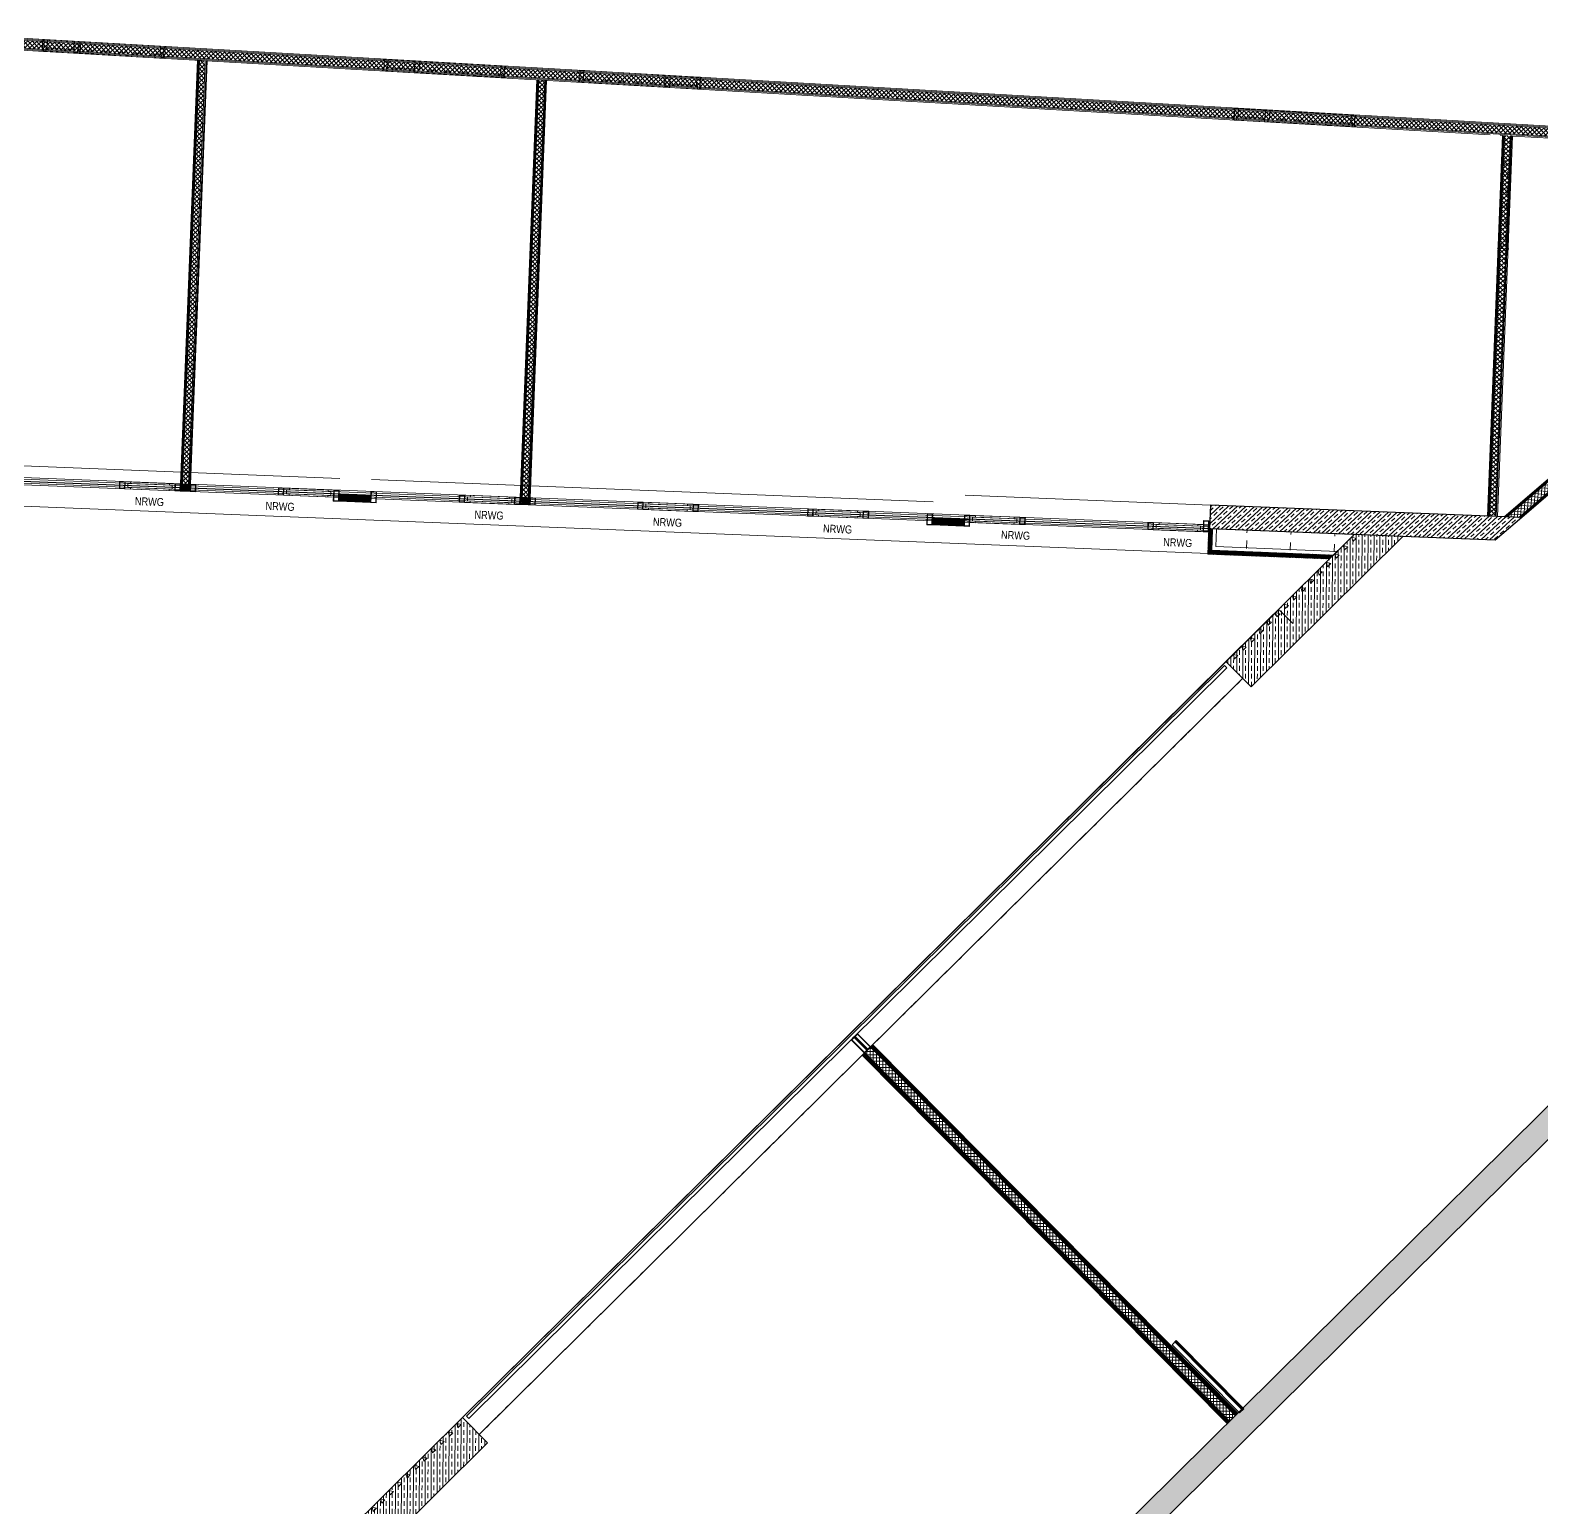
# Model space of a CAD drawing. Header units: metres. Extents: x 66528 to 66676, y 35171 to 35248.
# Drawn here: x 66588.88 to 66607.97, y 35215.44 to 35234.1 of the extents above; entities that cross this region are included whole.
import ezdxf

# ---------------------------------------------------------------- set-up
doc = ezdxf.new("R2010")
doc.units = ezdxf.units.M
doc.header["$LTSCALE"] = 0.00254
for name, pattern in [('Ohne Titel-16', [1.181102, 0.787402, -0.393701]), ('Ohne Titel-22', [0.78736, 0.39368, -0.39368]), ('Ohne Titel-26', [0.629921, 0.314961, -0.314961])]:
    doc.linetypes.add(name, pattern=pattern)
for name, color, linetype, lineweight in [('AUSBAU - Darstellungen - Fassade', 7, 'Continuous', 13), ('AUSBAU - Darstellungen - Trockenbau', 7, 'Continuous', 13), ('AUSBAU - Objekte - Türen', 7, 'Continuous', 13), ('DARSTELLUNGEN - Planlayout', 7, 'Continuous', 15), ('ROHBAU - Darstellungen - Ansichtslinien', 7, 'Continuous', 13), ('ROHBAU - Darstellungen - Brandwand', 7, 'Continuous', 25), ('ROHBAU - Darstellungen - Decken', 150, 'Continuous', 25), ('ROHBAU - Darstellungen - Sichtbetonklassen', 7, 'Continuous', 5), ('ROHBAU - Darstellungen - Wände', 7, 'Continuous', 25)]:
    doc.layers.add(name, color=color, linetype=linetype, lineweight=lineweight)
doc.styles.add('Arial Narrow', font='ARIALN.TTF')
pattern_1 = [(45, (0, 0), (0.0099219, -0.00881944), [])]
pattern_2 = [(-45, (0.035355, -0.035355), (-0.008897, -0.01094674), [])]

# ---------------------------------------------------------------- blocks, each defined once
blk = doc.blocks.new('Gruppe-133-1')
at = {"layer": 'AUSBAU - Darstellungen - Fassade', "color": 250, "lineweight": 5, "flags": 128}
for points in [[(66599.291, 35221.393), (66599.29, 35221.394), (66599.325, 35221.43), (66599.327, 35221.428)], [(66599.248, 35221.351), (66599.247, 35221.352), (66599.282, 35221.387), (66599.284, 35221.386)]]:
    blk.add_lwpolyline(points, close=True, dxfattribs=at)
at = {"layer": 'AUSBAU - Darstellungen - Fassade', "flags": 128}
for points in [[(66599.291, 35221.393), (66599.457, 35221.226), (66599.492, 35221.261), (66599.327, 35221.428)], [(66599.298, 35221.393), (66599.457, 35221.233), (66599.485, 35221.261), (66599.327, 35221.421)], [(66599.284, 35221.386), (66599.45, 35221.219), (66599.414, 35221.183), (66599.248, 35221.351)], [(66599.284, 35221.379), (66599.443, 35221.219), (66599.414, 35221.19), (66599.256, 35221.351)]]:
    blk.add_lwpolyline(points, close=True, dxfattribs=at)
blk = doc.blocks.new('Wandanschluß_40 (2D)')
at = {"layer": 'AUSBAU - Darstellungen - Fassade', "linetype": 'Continuous', "lineweight": 5}
h = blk.add_hatch(dxfattribs=at)
h.set_pattern_fill('DÄMMUNG GRAU-2', color=8, style=0, pattern_type=2)
h.set_pattern_definition(pattern_1)
h.paths.add_polyline_path([(-0.2, 0.085), (-0.2, 0.005), (0.2, 0.005), (0.2, 0.085)])
h = blk.add_hatch(dxfattribs=at)
h.set_pattern_fill('DÄMMUNG GRAU-2-1', color=251, style=0, pattern_type=2)
h.set_pattern_definition(pattern_2)
h.paths.add_polyline_path([(-0.2, 0.085), (-0.2, 0.005), (0.2, 0.005), (0.2, 0.085)])
at = {"layer": 'AUSBAU - Darstellungen - Fassade'}
for p, q in [((-0.2, 0.09), (0.2, 0.09)), ((-0.2, 0), (-0.2, 0.09)), ((-0.2, 0), (0.2, 0)), ((0.2, 0), (0.2, 0.09))]:
    blk.add_line(p, q, dxfattribs=at)
at = {"layer": 'AUSBAU - Darstellungen - Fassade', "color": 178, "linetype": 'Continuous', "lineweight": 5}
for p, q in [((-0.2, 0.085), (0.2, 0.085)), ((-0.2, 0.085), (0.2, 0.085)), ((-0.2, 0.005), (0.2, 0.005)), ((-0.2, 0.005), (0.2, 0.005))]:
    blk.add_line(p, q, dxfattribs=at)
at = {"layer": 'AUSBAU - Darstellungen - Fassade', "linetype": 'Continuous', "flags": 128}
for points in [[(-0.27, 0.09), (-0.2, 0.09), (-0.2, 0), (-0.27, 0)], [(-0.265, 0.085), (-0.205, 0.085), (-0.205, 0.005), (-0.265, 0.005)], [(0.2, 0.09), (0.27, 0.09), (0.27, 0), (0.2, 0)], [(0.205, 0.085), (0.265, 0.085), (0.265, 0.005), (0.205, 0.005)]]:
    blk.add_lwpolyline(points, close=True, dxfattribs=at)
blk = doc.blocks.new('Symbol-81')
at = {"layer": 'AUSBAU - Darstellungen - Fassade', "linetype": 'Continuous', "flags": 128}
for points in [[(0, 0), (0.07, 0), (0.07, -0.09), (0, -0.09)], [(0.005, -0.005), (0.065, -0.005), (0.065, -0.085), (0.005, -0.085)]]:
    blk.add_lwpolyline(points, close=True, dxfattribs=at)
blk = doc.blocks.new('Wandanschluß_CW75 (2D)')
at = {"layer": 'AUSBAU - Darstellungen - Fassade', "linetype": 'Continuous', "lineweight": 5}
h = blk.add_hatch(dxfattribs=at)
h.set_pattern_fill('DÄMMUNG GRAU-2', color=8, style=0, pattern_type=2)
h.set_pattern_definition(pattern_1)
h.paths.add_polyline_path([(-0.0625, 0.005), (-0.0625, 0.085), (0.0625, 0.085), (0.0625, 0.005)])
h = blk.add_hatch(dxfattribs=at)
h.set_pattern_fill('DÄMMUNG GRAU-2-1', color=251, style=0, pattern_type=2)
h.set_pattern_definition(pattern_2)
h.paths.add_polyline_path([(-0.0625, 0.005), (-0.0625, 0.085), (0.0625, 0.085), (0.0625, 0.005)])
at = {"layer": 'AUSBAU - Darstellungen - Fassade'}
for p, q in [((-0.0625, 0.085), (0.0625, 0.085)), ((-0.0625, 0.005), (-0.0625, 0.085)), ((-0.0625, 0.005), (0.0625, 0.005)), ((0.0625, 0.005), (0.0625, 0.085))]:
    blk.add_line(p, q, dxfattribs=at)
at = {"layer": 'AUSBAU - Darstellungen - Fassade', "flags": 128}
for points in [[(-0.0625, 0.09), (0.0625, 0.09), (0.0625, 0.085), (-0.0625, 0.085)], [(-0.0625, 0.005), (0.0625, 0.005), (0.0625, 0), (-0.0625, 0)]]:
    blk.add_lwpolyline(points, close=True, dxfattribs=at)
at = {"layer": 'AUSBAU - Darstellungen - Fassade', "color": 7}
for p in [(-0.1325, 0.09), (0.0625, 0.09)]:
    blk.add_blockref('Symbol-81', p, dxfattribs=at)
blk = doc.blocks.new('SB 4')
at = {"layer": 'ROHBAU - Darstellungen - Sichtbetonklassen', "color": 251, "linetype": 'Continuous', "lineweight": 5, "flags": 128}
for points in [[(-0.121, -0.05), (-0.15, 0), (-0.179, -0.05)], [(-0.029, -0.05), (0, 0), (0.029, -0.05)]]:
    blk.add_lwpolyline(points, close=True, dxfattribs=at)
blk = doc.blocks.new('Gruppe-314-1')
at = {"layer": 'ROHBAU - Darstellungen - Sichtbetonklassen', "color": 7, "rotation": 44.82820595305704}
for p in [(66594.265, 35216.506), (66594.051, 35216.294), (66593.837, 35216.083), (66593.623, 35215.871), (66593.409, 35215.66), (66593.196, 35215.448), (66592.982, 35215.237)]:
    blk.add_blockref('SB 4', p, dxfattribs=at)
blk = doc.blocks.new('Gruppe-315-1')
at = {"layer": 'ROHBAU - Darstellungen - Sichtbetonklassen', "color": 7, "rotation": 44.82820595305704}
for p in [(66605.569, 35227.699), (66605.462, 35227.594), (66605.248, 35227.382), (66605.034, 35227.171), (66604.82, 35226.959), (66604.607, 35226.748), (66604.394, 35226.536), (66604.18, 35226.325)]:
    blk.add_blockref('SB 4', p, dxfattribs=at)
blk = doc.blocks.new('BTN_fenster_hoch_OG4_gr_mot')
at = {"layer": 'AUSBAU - Darstellungen - Fassade'}
for p, q in [((-0.7, 0.4), (-0.07, 0.4)), ((-0.7, 0.31), (-0.07, 0.31))]:
    blk.add_line(p, q, dxfattribs=at)
at = {"layer": 'AUSBAU - Darstellungen - Fassade', "flags": 128}
for points in [[(-0.7, 0.4), (-0.07, 0.4), (-0.07, 0.31), (-0.7, 0.31)], [(-0.63, 0.38), (-0.63, 0.4), (-0.7, 0.4), (-0.7, 0.31), (-0.63, 0.31), (-0.63, 0.33), (-0.665, 0.33), (-0.665, 0.38)], [(-0.14, 0.38), (-0.14, 0.4), (-0.07, 0.4), (-0.07, 0.31), (-0.14, 0.31), (-0.14, 0.33), (-0.105, 0.33), (-0.105, 0.38)], [(-0.665, 0.38), (-0.105, 0.38), (-0.105, 0.33), (-0.665, 0.33)]]:
    blk.add_lwpolyline(points, close=True, dxfattribs=at)
at = {"layer": 'AUSBAU - Darstellungen - Fassade', "color": 7, "rotation": 359.9999999965611}
for p in [(-0.77, 0.4), (-0.07, 0.4)]:
    blk.add_blockref('Symbol-81', p, dxfattribs=at)
blk = doc.blocks.new('Tür_TB_155cm_15cm_ST')
at = {"layer": 'AUSBAU - Objekte - Türen', "lineweight": 18}
for p, q in [((0, 0.075), (0, 0.062)), ((0.015, 0.062), (0, 0.062)), ((1.535, 0.062), (1.55, 0.062)), ((1.55, 0.075), (1.55, 0.062)), ((1.55, 0.062), (1.55, 0.075)), ((0, -0.062), (0.015, -0.062)), ((0, -0.062), (0, -0.075)), ((1.55, -0.062), (1.535, -0.062)), ((1.55, -0.062), (1.55, -0.075))]:
    blk.add_line(p, q, dxfattribs=at)
at = {"layer": 'AUSBAU - Objekte - Türen', "color": 255, "flags": 128}
blk.add_lwpolyline([(0, -0.062), (0.015, -0.062), (0.015, 0.062), (0, 0.062), (0, 0.075), (1.55, 0.075), (1.55, 0.062), (1.535, 0.062), (1.535, -0.062), (1.55, -0.062), (1.55, -0.075), (0.445, -0.075), (0.406, -0.075), (0, -0.075)], close=True, dxfattribs=at)
at = {"layer": 'AUSBAU - Objekte - Türen', "lineweight": 18, "flags": 128}
for points in [[(0.015, 0.075), (0.06, 0.075), (0.06, -0.035), (0.045, -0.035), (0.045, -0.075), (0.015, -0.075)], [(0.46, 0.075), (0.46, -0.035), (0.445, -0.035), (0.445, -0.075), (0.421, -0.075), (0.4, -0.075), (0.4, 0.075)], [(1.535, 0.075), (1.49, 0.075), (1.49, -0.035), (1.505, -0.035), (1.505, -0.075), (1.535, -0.075)]]:
    blk.add_lwpolyline(points, close=True, dxfattribs=at)
at = {"layer": 'AUSBAU - Objekte - Türen', "lineweight": 5, "flags": 128}
blk.add_lwpolyline([(0.045, -0.075), (0.4, -0.075), (0.4, -0.035), (0.045, -0.035)], close=True, dxfattribs=at)
at = {"layer": 'AUSBAU - Objekte - Türen', "color": 9, "linetype": 'Ohne Titel-26', "lineweight": 5, "flags": 128}
blk.add_lwpolyline([(0.46, -0.035), (0.46, -0.035), (0.445, -0.035), (0.445, -0.075), (1.505, -0.075), (1.505, -0.055), (1.49, -0.055), (1.49, -0.035)], close=True, dxfattribs=at)
blk = doc.blocks.new('Anschluss_Fassade')
at = {"layer": 'AUSBAU - Darstellungen - Fassade', "linetype": 'Continuous', "flags": 128}
for points in [[(0, 0.14), (0.07, 0.14), (0.07, 0), (0, 0)], [(0.005, 0.135), (0.065, 0.135), (0.065, 0.005), (0.005, 0.005)]]:
    blk.add_lwpolyline(points, close=True, dxfattribs=at)
blk = doc.blocks.new('Tür_TB_114cm_12.5cm')
at = {"layer": 'AUSBAU - Objekte - Türen', "lineweight": 18}
for p, q in [((0.01, 0.075), (0.01, 0.063)), ((0.01, 0.063), (0.01, 0.075)), ((0.025, 0.063), (0.01, 0.063)), ((0.025, 0.088), (0.025, -0.062)), ((1.135, 0.063), (1.15, 0.063)), ((1.15, 0.075), (1.15, 0.063)), ((1.15, 0.063), (1.15, 0.075)), ((0.01, -0.037), (0.025, -0.037)), ((0.01, -0.037), (0.01, -0.05)), ((1.15, -0.037), (1.135, -0.037)), ((1.15, -0.037), (1.15, -0.05))]:
    blk.add_line(p, q, dxfattribs=at)
at = {"layer": 'AUSBAU - Objekte - Türen', "color": 255, "linetype": 'Continuous', "lineweight": 5, "flags": 128}
blk.add_lwpolyline([(1.15, 0.063), (1.135, 0.063), (1.135, -0.037), (1.15, -0.037), (1.15, -0.05), (0.01, -0.05), (0.01, -0.037), (0.02, -0.037), (0.025, -0.037), (0.025, 0.063), (0.019, 0.063), (0.01, 0.063), (0.01, 0.075), (1.15, 0.075)], close=True, dxfattribs=at)
at = {"layer": 'AUSBAU - Objekte - Türen', "lineweight": 18, "flags": 128}
for points in [[(0.025, 0.075), (0.07, 0.075), (0.07, -0.01), (0.055, -0.01), (0.055, -0.05), (0.025, -0.05)], [(1.135, 0.075), (1.09, 0.075), (1.09, -0.01), (1.105, -0.01), (1.105, -0.05), (1.135, -0.05)]]:
    blk.add_lwpolyline(points, close=True, dxfattribs=at)
at = {"layer": 'AUSBAU - Objekte - Türen', "color": 9, "linetype": 'Ohne Titel-26', "lineweight": 5, "flags": 128}
blk.add_lwpolyline([(0.105, -0.01), (1.105, -0.01), (1.105, -0.03), (1.105, -0.05), (0.055, -0.05), (0.055, -0.01)], close=True, dxfattribs=at)

msp = doc.modelspace()

# ---------------------------------------------------------------- hatches: boundary and pattern name
at = {"layer": 'AUSBAU - Darstellungen - Fassade', "linetype": 'Continuous', "lineweight": 5}
h = msp.add_hatch(dxfattribs=at)
h.set_pattern_fill('DÄMMUNG GRAU-2', color=8, angle=177.7207, style=0, pattern_type=2)
h.set_pattern_definition([(222.7207, (0, 0), (-0.0095632687567, 0.00920706764), [])])
h.paths.add_polyline_path([(66593.177, 35228.141), (66593.18, 35228.221), (66592.78, 35228.237), (66592.777, 35228.157)])
h = msp.add_hatch(dxfattribs=at)
h.set_pattern_fill('DÄMMUNG GRAU-2-1', color=251, angle=177.7207, style=0, pattern_type=2)
h.set_pattern_definition([(132.7207, (-0.033921, 0.036733), (0.009325327422, 0.0105842425083), [])])
h.paths.add_polyline_path([(66593.177, 35228.141), (66593.18, 35228.221), (66592.78, 35228.237), (66592.777, 35228.157)])
h = msp.add_hatch(dxfattribs=at)
h.set_pattern_fill('DÄMMUNG GRAU-2', color=8, angle=87.7207, style=0, pattern_type=2)
h.set_pattern_definition([(132.720700001, (0, 0), (0.0092070676398, 0.009563268757), [])])
h.paths.add_polyline_path([(66603.75, 35227.485), (66603.802, 35227.533), (66603.812, 35227.803), (66603.762, 35227.805)])
h = msp.add_hatch(dxfattribs=at)
h.set_pattern_fill('DÄMMUNG GRAU-2-1', color=251, angle=87.7207, style=0, pattern_type=2)
h.set_pattern_definition([(42.720700001, (0.036733, 0.033921), (0.0105842425086, -0.0093253274216), [])])
h.paths.add_polyline_path([(66603.75, 35227.485), (66603.802, 35227.533), (66603.812, 35227.803), (66603.762, 35227.805)])
h = msp.add_hatch(dxfattribs=at)
h.set_pattern_fill('DÄMMUNG GRAU-2', color=8, angle=177.7207, style=0, pattern_type=2)
h.set_pattern_definition([(222.720699997, (0, 0), (-0.0095632687563, 0.0092070676405), [])])
h.paths.add_polyline_path([(66605.289, 35227.424), (66605.338, 35227.472), (66603.802, 35227.533), (66603.75, 35227.485)])
h = msp.add_hatch(dxfattribs=at)
h.set_pattern_fill('DÄMMUNG GRAU-2-1', color=251, angle=177.7207, style=0, pattern_type=2)
h.set_pattern_definition([(132.720699997, (-0.033921, 0.036733), (0.0093253274224, 0.010584242508), [])])
h.paths.add_polyline_path([(66605.289, 35227.424), (66605.338, 35227.472), (66603.802, 35227.533), (66603.75, 35227.485)])
at = {"layer": 'AUSBAU - Darstellungen - Trockenbau', "linetype": 'Continuous', "lineweight": 5}
h = msp.add_hatch(dxfattribs=at)
h.set_pattern_fill('MF_IN WAND', color=253, angle=-3.2965, style=0, pattern_type=2)
h.set_pattern_definition([(41.7035, (-68485.43096, -30934.19956), (0.026611038518, -0.029863901771), []), (-48.2965, (-68485.29014, -30934.35759), (-0.029732985921, -0.026757233568), [])])
h.paths.add_polyline_path([(66587.039, 35234.076), (66587.133, 35233.97), (66612.802, 35232.492), (66613.054, 35232.577)])
h = msp.add_hatch(dxfattribs=at)
h.set_pattern_fill('MF_IN WAND', color=253, angle=-92.2793, style=0, pattern_type=2)
h.set_pattern_definition([(-47.279275415, (-32145.1453, 67925.463484), (-0.029386769937, -0.027137018124), []), (-137.279275415, (-32145.300807, 67925.319884), (-0.027280865988, 0.02925327932), [])])
h.paths.add_polyline_path([(66591.09, 35233.717), (66591.015, 35233.722), (66590.802, 35228.371), (66590.877, 35228.368)])
h = msp.add_hatch(dxfattribs=at)
h.set_pattern_fill('MF_IN WAND', color=253, angle=-92.2793, style=0, pattern_type=2)
h.set_pattern_definition([(-47.279275415, (-32145.145302, 67925.463484), (-0.029386769937, -0.027137018124), []), (-137.279275415, (-32145.300807, 67925.319884), (-0.027280865988, 0.02925327932), [])])
h.paths.add_polyline_path([(66595.376, 35233.47), (66595.301, 35233.475), (66595.091, 35228.2), (66595.166, 35228.197)])
h = msp.add_hatch(dxfattribs=at)
h.set_pattern_fill('MF_IN WAND', color=253, angle=-92.2793, style=0, pattern_type=2)
h.set_pattern_definition([(-47.279286115, (-32145.132617, 67925.469487), (-0.029386775005, -0.027137012636), []), (-137.279286115, (-32145.28812, 67925.325887), (-0.027280860525, 0.029253284415), [])])
h.paths.add_polyline_path([(66607.574, 35232.768), (66607.499, 35232.772), (66607.308, 35227.964), (66607.383, 35227.961)])
h = msp.add_hatch(dxfattribs=at)
h.set_pattern_fill('MF_IN WAND', color=253, angle=-139.2793, style=0, pattern_type=2)
h.set_pattern_definition([(-94.2793, (27754.63274, 69834.5138), (-0.03988848628, 0.00298473823), []), (-184.2793, (27754.421662, 69834.529593), (0.002789005372, 0.03990264965), [])])
h.paths.add_polyline_path([(66613.054, 35232.577), (66612.802, 35232.492), (66607.531, 35227.955), (66607.678, 35227.949)])
at = {"layer": 'ROHBAU - Darstellungen - Brandwand', "linetype": 'Continuous', "lineweight": 5}
h = msp.add_hatch(dxfattribs=at)
h.set_pattern_fill('STAHLBETON 1_5MM', angle=44.7207, style=0, pattern_type=2)
h.set_pattern_definition([(89.72072459, (0, 0), (0.074999109056, -0.000365569215), []), (89.72072459, (0.04, -0.000195), (0.074999109056, -0.000365569215), [0.06, -0.04])])
h.paths.add_polyline_path([(66599.116, 35211.248), (66598.537, 35211.097), (66619.571, 35231.926), (66620.261, 35232.187)])
h = msp.add_hatch(dxfattribs=at)
h.set_pattern_fill('MF_IN WAND', color=253, angle=134.7207, style=0, pattern_type=2)
h.set_pattern_definition([(179.720724586, (71600.475533, -22815.583696), (0.000194970248, 0.03999952483), []), (89.720724586, (71600.476565, -22815.372032), (0.03999999998, 1.2738e-06), [])])
h.paths.add_polyline_path([(66604.027, 35216.533), (66604.098, 35216.604), (66599.489, 35221.258), (66599.418, 35221.187)])
at = {"layer": 'ROHBAU - Darstellungen - Wände', "linetype": 'Continuous', "lineweight": 5}
h = msp.add_hatch(dxfattribs=at)
h.set_pattern_fill('STAHLBETON 1_5MM', angle=177.7207, style=0, pattern_type=2)
h.set_pattern_definition([(222.72071389, (0, 0), (-0.05088189869, 0.05510020313), []), (222.72071389, (-0.02714, 0.02939), (-0.05088189869, 0.05510020313), [0.06, -0.04])])
h.paths.add_polyline_path([(66607.381, 35227.661), (66607.715, 35227.948), (66603.784, 35228.104), (66603.772, 35227.805)])
h = msp.add_hatch(dxfattribs=at)
h.set_pattern_fill('STAHLBETON 1_5MM', angle=-135.2793, style=0, pattern_type=2)
h.set_pattern_definition([(-90.27927541, (0, 0), (-0.074999109056, 0.000365569215), []), (-90.27927541, (-0.04, 0.000195), (-0.074999109056, 0.000365569215), [0.06, -0.04])])
h.paths.add_polyline_path([(66605.6, 35227.732), (66606.215, 35227.707), (66604.297, 35225.807), (66603.98, 35226.127)])
h = msp.add_hatch(dxfattribs=at)
h.set_pattern_fill('STAHLBETON 1_5MM', angle=-135.2793, style=0, pattern_type=2)
h.set_pattern_definition([(-90.27927541, (0, 0), (-0.074999109056, 0.000365569216), []), (-90.27927541, (-0.04, 0.000195), (-0.074999109056, 0.000365569216), [0.06, -0.04])])
h.paths.add_polyline_path([(66594.338, 35216.579), (66594.655, 35216.259), (66592.991, 35214.612), (66592.871, 35215.126)])

# ---------------------------------------------------------------- linework, layer by layer
at = {"layer": 'AUSBAU - Darstellungen - Fassade', "linetype": 'Continuous'}
for p, q in [((66603.774, 35227.855), (66569.373, 35229.224)), ((66584.459, 35228.533), (66603.771, 35227.765)), ((66603.774, 35227.835), (66586.556, 35228.52)), ((66584.449, 35228.263), (66603.76, 35227.495)), ((66603.76, 35227.495), (66603.771, 35227.765)), ((66604.823, 35226.61), (66604.655, 35226.779)), ((66594.655, 35216.259), (66594.338, 35216.579))]:
    msp.add_line(p, q, dxfattribs=at)
at = {"layer": 'AUSBAU - Darstellungen - Fassade'}
for p, q in [((66586.553, 35228.45), (66603.771, 35227.765)), ((66586.554, 35228.47), (66603.772, 35227.785)), ((66592.78, 35228.242), (66592.777, 35228.152)), ((66593.176, 35228.136), (66592.777, 35228.152)), ((66593.18, 35228.226), (66592.78, 35228.242)), ((66593.18, 35228.226), (66593.176, 35228.136)), ((66603.98, 35226.127), (66594.338, 35216.579)), ((66604.191, 35225.914), (66594.549, 35216.365))]:
    msp.add_line(p, q, dxfattribs=at)
at = {"layer": 'AUSBAU - Darstellungen - Fassade', "color": 178, "linetype": 'Continuous', "lineweight": 5}
for p, q in [((66593.177, 35228.141), (66592.777, 35228.157)), ((66593.177, 35228.141), (66592.777, 35228.157)), ((66593.18, 35228.221), (66592.78, 35228.237)), ((66593.18, 35228.221), (66592.78, 35228.237))]:
    msp.add_line(p, q, dxfattribs=at)
at = {"layer": 'AUSBAU - Darstellungen - Fassade', "color": 7, "linetype": 'Continuous', "lineweight": 13}
for p, q in [((66603.75, 35227.485), (66603.762, 35227.805)), ((66603.862, 35227.801), (66603.762, 35227.805)), ((66603.802, 35227.533), (66603.812, 35227.803)), ((66603.802, 35227.533), (66603.812, 35227.803)), ((66603.854, 35227.581), (66603.862, 35227.801)), ((66605.338, 35227.472), (66603.802, 35227.533)), ((66605.338, 35227.472), (66603.802, 35227.533)), ((66605.387, 35227.52), (66603.854, 35227.581)), ((66605.289, 35227.424), (66603.75, 35227.485)), ((66605.387, 35227.52), (66605.289, 35227.424))]:
    msp.add_line(p, q, dxfattribs=at)
at = {"layer": 'AUSBAU - Darstellungen - Fassade', "linetype": 'Ohne Titel-22'}
for p, q in [((66604.238, 35227.556), (66604.247, 35227.786)), ((66604.793, 35227.534), (66604.802, 35227.764)), ((66605.347, 35227.512), (66605.356, 35227.742))]:
    msp.add_line(p, q, dxfattribs=at)
at = {"layer": 'AUSBAU - Darstellungen - Fassade', "flags": 128}
msp.add_lwpolyline([(66603.99, 35226.049), (66594.416, 35216.568), (66594.387, 35216.596), (66603.962, 35226.078)], close=True, dxfattribs=at)
at = {"layer": 'AUSBAU - Darstellungen - Trockenbau', "color": 7, "linetype": 'Continuous', "lineweight": 13}
for p, q in [((66587.016, 35234.102), (66613.118, 35232.599)), ((66587.157, 35233.944), (66607.318, 35232.782)), ((66590.99, 35233.723), (66590.777, 35228.372)), ((66591.115, 35233.716), (66590.902, 35228.367)), ((66590.99, 35233.723), (66591.115, 35233.716)), ((66595.276, 35233.476), (66595.066, 35228.201)), ((66595.401, 35233.469), (66595.191, 35228.196)), ((66595.276, 35233.476), (66595.401, 35233.469)), ((66607.474, 35232.774), (66607.283, 35227.965)), ((66607.599, 35232.766), (66607.408, 35227.96)), ((66607.443, 35232.775), (66607.474, 35232.774)), ((66607.599, 35232.766), (66612.739, 35232.47)), ((66613.118, 35232.599), (66607.715, 35227.948)), ((66612.739, 35232.47), (66607.495, 35227.957)), ((66590.777, 35228.372), (66590.902, 35228.367)), ((66595.066, 35228.201), (66595.191, 35228.196)), ((66607.283, 35227.965), (66607.408, 35227.96)), ((66607.495, 35227.957), (66607.715, 35227.948)), ((66603.299, 35217.5), (66603.352, 35217.553)), ((66603.299, 35217.5), (66604.152, 35216.638)), ((66603.352, 35217.553), (66604.205, 35216.691)), ((66604.152, 35216.638), (66604.205, 35216.691))]:
    msp.add_line(p, q, dxfattribs=at)
at = {"layer": 'AUSBAU - Darstellungen - Trockenbau', "color": 7, "linetype": 'Continuous', "lineweight": 5}
for p, q in [((66587.027, 35234.089), (66613.086, 35232.588)), ((66587.027, 35234.089), (66613.086, 35232.588)), ((66587.039, 35234.076), (66613.054, 35232.577)), ((66587.039, 35234.076), (66613.054, 35232.577)), ((66587.133, 35233.97), (66612.802, 35232.492)), ((66587.133, 35233.97), (66612.802, 35232.492)), ((66587.145, 35233.957), (66612.77, 35232.481)), ((66587.145, 35233.957), (66612.77, 35232.481)), ((66591.003, 35233.722), (66590.79, 35228.371)), ((66591.003, 35233.722), (66590.79, 35228.371)), ((66591.015, 35233.722), (66590.802, 35228.371)), ((66591.015, 35233.722), (66590.802, 35228.371)), ((66591.09, 35233.717), (66590.877, 35228.368)), ((66591.09, 35233.717), (66590.877, 35228.368)), ((66591.103, 35233.716), (66590.89, 35228.367)), ((66591.103, 35233.716), (66590.89, 35228.367)), ((66595.289, 35233.475), (66595.079, 35228.201)), ((66595.289, 35233.475), (66595.079, 35228.201)), ((66595.301, 35233.475), (66595.091, 35228.2)), ((66595.301, 35233.475), (66595.091, 35228.2)), ((66595.376, 35233.47), (66595.166, 35228.197)), ((66595.376, 35233.47), (66595.166, 35228.197)), ((66595.389, 35233.47), (66595.179, 35228.197)), ((66595.389, 35233.47), (66595.179, 35228.197)), ((66607.487, 35232.773), (66607.295, 35227.965)), ((66607.487, 35232.773), (66607.295, 35227.965)), ((66607.499, 35232.772), (66607.308, 35227.964)), ((66607.499, 35232.772), (66607.308, 35227.964)), ((66607.574, 35232.768), (66607.383, 35227.961)), ((66607.574, 35232.768), (66607.383, 35227.961)), ((66607.586, 35232.767), (66607.395, 35227.961)), ((66607.586, 35232.767), (66607.395, 35227.961)), ((66612.802, 35232.492), (66607.531, 35227.955)), ((66612.802, 35232.492), (66607.531, 35227.955)), ((66613.054, 35232.577), (66607.678, 35227.949)), ((66613.054, 35232.577), (66607.678, 35227.949)), ((66613.086, 35232.588), (66607.696, 35227.949)), ((66613.086, 35232.588), (66607.696, 35227.949)), ((66612.77, 35232.481), (66607.513, 35227.956)), ((66612.77, 35232.481), (66607.513, 35227.956)), ((66603.334, 35217.535), (66604.188, 35216.674)), ((66603.334, 35217.535), (66604.188, 35216.674)), ((66603.343, 35217.544), (66604.196, 35216.682)), ((66603.343, 35217.544), (66604.196, 35216.682))]:
    msp.add_line(p, q, dxfattribs=at)
at = {"layer": 'AUSBAU - Objekte - Türen'}
for p, q in [((66589.038, 35233.986), (66589.029, 35233.836)), ((66589.517, 35233.958), (66589.509, 35233.808))]:
    msp.add_line(p, q, dxfattribs=at)
at = {"layer": 'DARSTELLUNGEN - Planlayout', "linetype": 'Continuous'}
msp.add_line((66603.322, 35217.44), (66603.48, 35217.282), dxfattribs=at)
at = {"layer": 'ROHBAU - Darstellungen - Ansichtslinien'}
for p, q in [((66592.788, 35228.442), (66586.562, 35228.69)), ((66600.283, 35228.144), (66593.188, 35228.426)), ((66603.784, 35228.104), (66600.687, 35228.228))]:
    msp.add_line(p, q, dxfattribs=at)
at = {"layer": 'ROHBAU - Darstellungen - Ansichtslinien', "linetype": 'Continuous'}
msp.add_line((66604.148, 35225.872), (66594.549, 35216.365), dxfattribs=at)
at = {"layer": 'ROHBAU - Darstellungen - Brandwand', "linetype": 'Continuous'}
for p, q in [((66599.116, 35211.248), (66620.261, 35232.187)), ((66598.537, 35211.097), (66615.158, 35227.556))]:
    msp.add_line(p, q, dxfattribs=at)
at = {"layer": 'ROHBAU - Darstellungen - Brandwand', "color": 5, "linetype": 'Continuous', "lineweight": 13}
for p, q in [((66599.516, 35221.284), (66599.391, 35221.161)), ((66604.107, 35216.612), (66599.498, 35221.266)), ((66604.107, 35216.612), (66599.498, 35221.266)), ((66604.125, 35216.63), (66599.516, 35221.284)), ((66604, 35216.507), (66599.391, 35221.161)), ((66604.009, 35216.516), (66599.4, 35221.17)), ((66604.009, 35216.516), (66599.4, 35221.17)), ((66604.125, 35216.63), (66604, 35216.507))]:
    msp.add_line(p, q, dxfattribs=at)
at = {"layer": 'ROHBAU - Darstellungen - Brandwand', "color": 5, "linetype": 'Continuous', "lineweight": 5}
for p, q in [((66604.098, 35216.604), (66599.489, 35221.258)), ((66604.098, 35216.604), (66599.489, 35221.258)), ((66604.116, 35216.621), (66599.507, 35221.275)), ((66604.116, 35216.621), (66599.507, 35221.275)), ((66604.018, 35216.524), (66599.409, 35221.178)), ((66604.018, 35216.524), (66599.409, 35221.178)), ((66604.027, 35216.533), (66599.418, 35221.187)), ((66604.027, 35216.533), (66599.418, 35221.187))]:
    msp.add_line(p, q, dxfattribs=at)
at = {"layer": 'ROHBAU - Darstellungen - Brandwand', "color": 5, "linetype": 'Continuous', "lineweight": 100}
for p, q in [((66604.125, 35216.63), (66599.516, 35221.284)), ((66604, 35216.507), (66599.391, 35221.161))]:
    msp.add_line(p, q, dxfattribs=at)
at = {"layer": 'ROHBAU - Darstellungen - Decken', "linetype": 'Continuous'}
for p, q in [((66607.381, 35227.661), (66586.554, 35228.49)), ((66604.647, 35226.787), (66594.338, 35216.579))]:
    msp.add_line(p, q, dxfattribs=at)
at = {"layer": 'ROHBAU - Darstellungen - Decken', "linetype": 'Ohne Titel-16'}
msp.add_line((66604.191, 35225.914), (66594.548, 35216.365), dxfattribs=at)
at = {"layer": 'ROHBAU - Darstellungen - Wände', "color": 7, "linetype": 'Continuous', "lineweight": 25}
for p, q in [((66603.784, 35228.104), (66603.772, 35227.805)), ((66607.715, 35227.948), (66603.784, 35228.104)), ((66607.715, 35227.948), (66607.381, 35227.661)), ((66605.6, 35227.732), (66603.772, 35227.805)), ((66606.215, 35227.707), (66605.6, 35227.732)), ((66607.381, 35227.661), (66606.215, 35227.707))]:
    msp.add_line(p, q, dxfattribs=at)
at = {"layer": 'ROHBAU - Darstellungen - Wände'}
for p, q in [((66605.6, 35227.732), (66603.98, 35226.127)), ((66606.215, 35227.707), (66604.297, 35225.807)), ((66603.98, 35226.127), (66604.297, 35225.807))]:
    msp.add_line(p, q, dxfattribs=at)
at = {"layer": 'ROHBAU - Darstellungen - Wände', "color": 7, "linetype": 'Continuous'}
for p, q in [((66594.338, 35216.579), (66592.871, 35215.126)), ((66594.338, 35216.579), (66594.655, 35216.259)), ((66594.655, 35216.259), (66592.991, 35214.612))]:
    msp.add_line(p, q, dxfattribs=at)

# ---------------------------------------------------------------- block references
at = {"layer": 'AUSBAU - Darstellungen - Fassade'}
for name, p, rotation in [('BTN_fenster_hoch_OG4_gr_mot', (66590.761, 35227.972), 357.7190714066083), ('Wandanschluß_CW75 (2D)', (66590.836, 35228.279), 357.7207), ('BTN_fenster_hoch_OG4_gr_mot', (66592.766, 35227.892), 357.7190714066083), ('BTN_fenster_hoch_OG4_gr_mot', (66595.051, 35227.801), 357.7190714076002), ('Wandanschluß_CW75 (2D)', (66595.125, 35228.109), 357.7207), ('BTN_fenster_hoch_OG4_gr_mot', (66597.304, 35227.712), 357.7190714076002), ('BTN_fenster_hoch_OG4_gr_mot', (66599.452, 35227.626), 357.7190714076002), ('BTN_fenster_hoch_OG4_gr_mot', (66603.749, 35227.455), 357.7190714100443)]:
    msp.add_blockref(name, p, dxfattribs=dict(at, rotation=rotation))
at = {"layer": 'AUSBAU - Darstellungen - Fassade', "color": 7}
for name, p, rotation in [('Anschluss_Fassade', (66592.782, 35228.292), 177.7205), ('Anschluss_Fassade', (66593.252, 35228.273), 177.7205), ('Anschluss_Fassade', (66600.277, 35227.994), 177.7205), ('Wandanschluß_40 (2D)', (66600.471, 35227.846), 357.7207), ('Anschluss_Fassade', (66600.747, 35227.975), 177.7205), ('Anschluss_Fassade', (66603.766, 35227.905), 177.7205)]:
    msp.add_blockref(name, p, dxfattribs=dict(at, rotation=rotation))
at = {"layer": 'AUSBAU - Darstellungen - Fassade', "xscale": -1, "rotation": 357.7190714079296}
msp.add_blockref('BTN_fenster_hoch_OG4_gr_mot', (66600.661, 35227.578), dxfattribs=at)
at = {"layer": 'AUSBAU - Darstellungen - Fassade', "color": 7}
msp.add_blockref('Gruppe-133-1', (0, 0), dxfattribs=at)
at = {"layer": 'AUSBAU - Objekte - Türen', "color": 7}
for name, p, rotation in [('Tür_TB_155cm_15cm_ST', (66589.034, 35233.911), 356.7035), ('Tür_TB_155cm_15cm_ST', (66593.334, 35233.663), 356.7035), ('Tür_TB_155cm_15cm_ST', (66604.074, 35233.044), 356.7035), ('Tür_TB_114cm_12.5cm', (66607.491, 35231.319), 87.72074916949214)]:
    msp.add_blockref(name, p, dxfattribs=dict(at, rotation=rotation))
at = {"layer": 'AUSBAU - Objekte - Türen', "color": 7, "xscale": -1, "rotation": 356.7034999995593}
msp.add_blockref('Tür_TB_155cm_15cm_ST', (66597.354, 35233.432), dxfattribs=at)
at = {"layer": 'ROHBAU - Darstellungen - Wände', "color": 7}
for name in ['Gruppe-315-1', 'Gruppe-314-1']:
    msp.add_blockref(name, (0, 0), dxfattribs=at)

# ---------------------------------------------------------------- texts
at = {"layer": 'AUSBAU - Darstellungen - Fassade', "color": 92, "char_height": 0.1011, "attachment_point": 1, "rotation": 357.7228, "line_spacing_factor": 0.958949, "style": 'Arial Narrow'}
for insert in [(66590.203, 35228.206), (66591.853, 35228.146), (66594.492, 35228.035), (66596.746, 35227.945), (66598.894, 35227.86), (66601.142, 35227.781), (66603.19, 35227.689)]:
    msp.add_mtext('NRWG', dxfattribs=dict(at, insert=insert))

doc.saveas('drawing.dxf')
